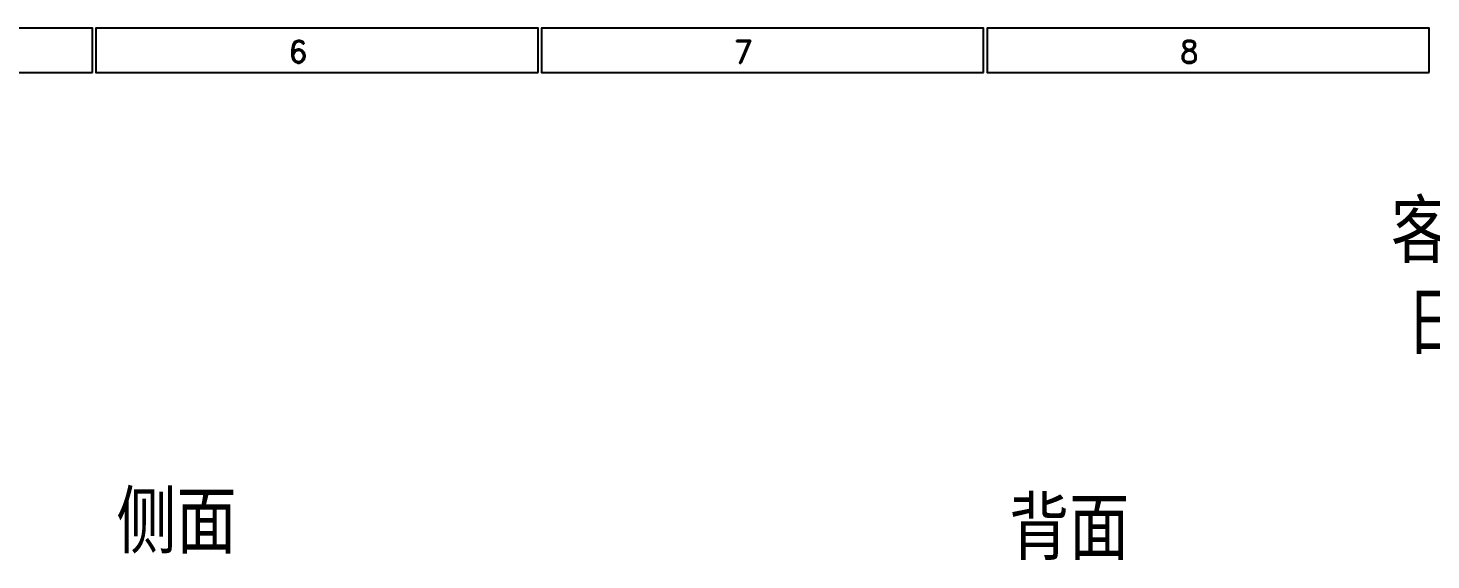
# Model space of a CAD drawing. Header units: inches. Extents: x 1779 to 2225, y 40 to 347.
# Drawn here: x 1995.2 to 2132.8, y 295 to 347.3 of the extents above; entities that cross this region are included whole.
import ezdxf

# ---------------------------------------------------------------- set-up
doc = ezdxf.new("R2010")
doc.units = ezdxf.units.IN
doc.header["$LTSCALE"] = 2.574606
doc.header["$MEASUREMENT"] = 0
doc.layers.get('0').update_dxf_attribs({"linetype": 'CONTINUOUS'})
doc.layers.add('模板', color=7, linetype='CONTINUOUS')
doc.styles.get("Standard").update_dxf_attribs({"font": 'romand.shx', "width": 0.8, "bigfont": 'bigfont.shx'})

msp = doc.modelspace()

# ---------------------------------------------------------------- linework, layer by layer
at = {"layer": '模板'}
for points in [[(2001.5, 342.921), (2001.5, 347.288), (1958.123, 347.288), (1958.123, 342.921)], [(2045.207, 342.921), (2045.207, 347.288), (2001.83, 347.288), (2001.83, 342.921)], [(2088.914, 342.921), (2088.914, 347.288), (2045.537, 347.288), (2045.537, 342.921)], [(2132.621, 342.921), (2132.621, 347.288), (2089.244, 347.288), (2089.244, 342.921)]]:
    msp.add_lwpolyline(points, close=True, dxfattribs=at)

# ---------------------------------------------------------------- texts
at = {"char_height": 5.4, "width": 58.86622, "attachment_point": 5}
for s, insert in [('{\\fSimSun|b0|i0|c134|p2;客户签字：\\P日    期:}', (2143.588, 322.688)), ('{\\fSimSun|b0|i0|c134|p2;侧面}', (2009.741, 298.668)), ('{\\fSimSun|b0|i0|c134|p2;背面}', (2097.305, 298.047))]:
    msp.add_mtext(s, dxfattribs=dict(at, insert=insert))
at = {"layer": '模板'}
for s, p in [('6', (2020.72, 343.853)), ('7', (2064.427, 343.853)), ('8', (2108.134, 343.853))]:
    msp.add_text(s, height=2.202, dxfattribs=at).set_placement(p)

doc.saveas('drawing.dxf')
